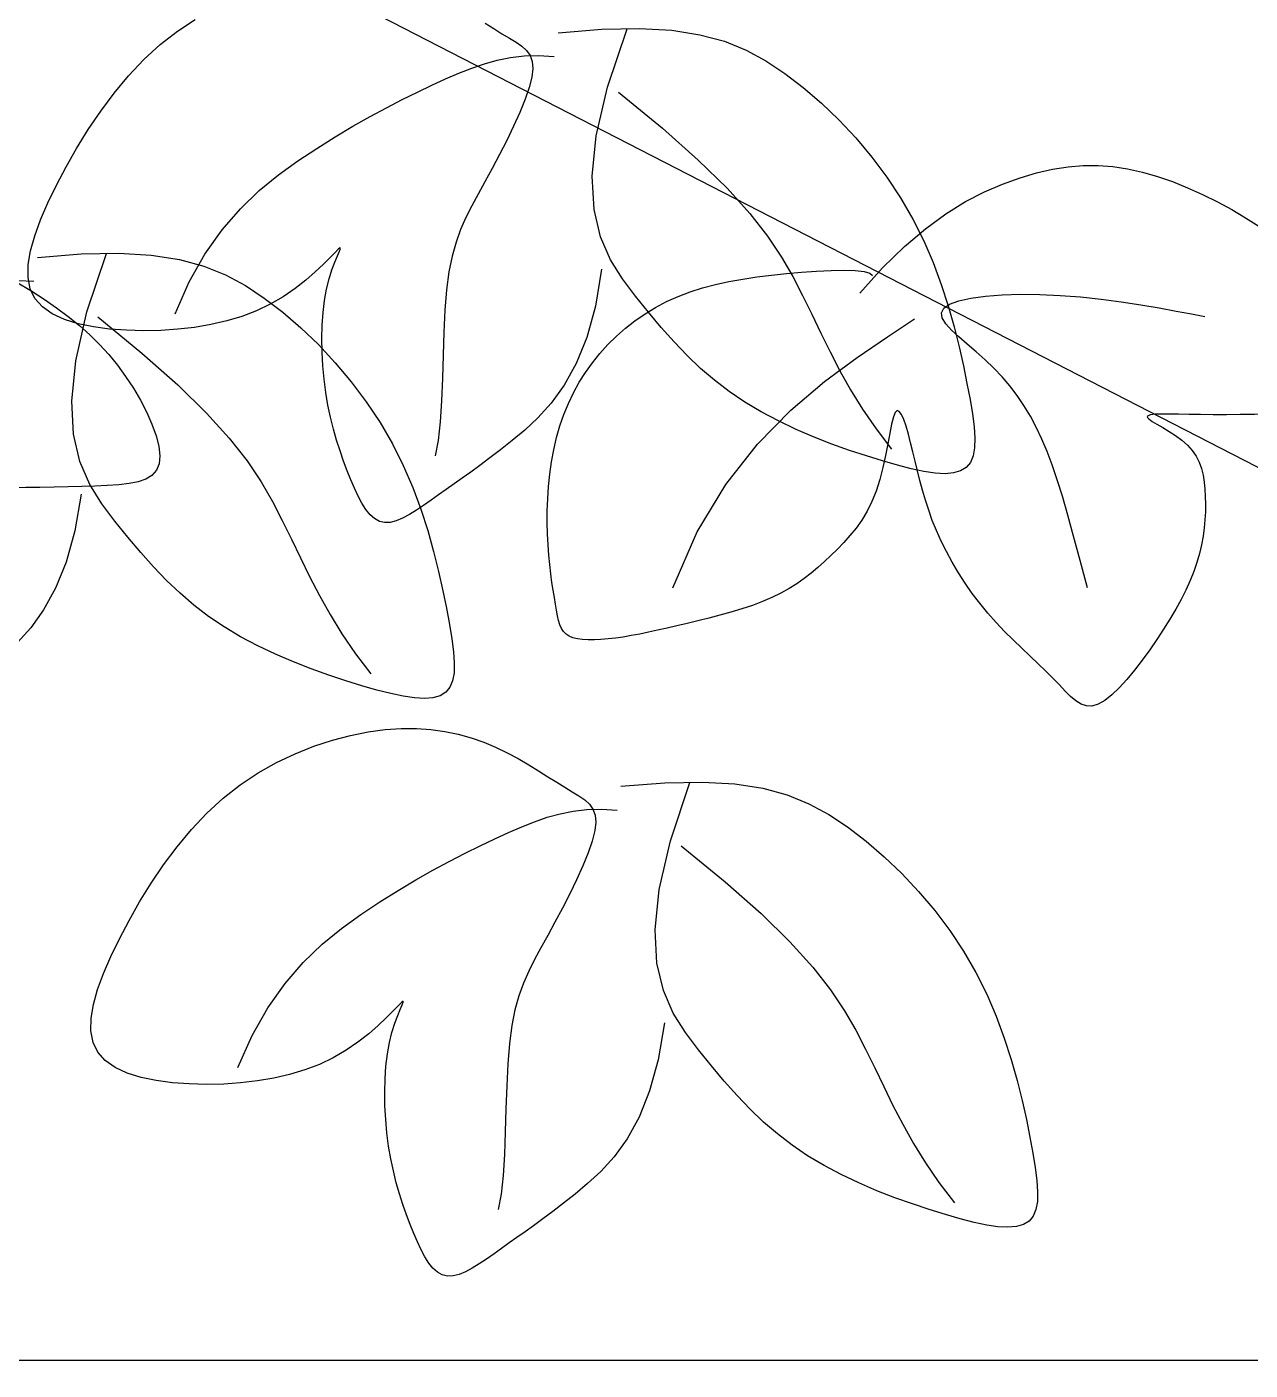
# Model space of a CAD drawing. Extents: x -1568 to -728, y -1287 to -990.
# Drawn here: x -918.5 to -916.844, y -1149.216 to -1147.397 of the extents above; entities that cross this region are included whole.
import ezdxf

# ---------------------------------------------------------------- set-up
doc = ezdxf.new("R2010")
doc.units = 0
doc.header["$LTSCALE"] = 5
doc.layers.get('0').update_dxf_attribs({"linetype": 'CONTINUOUS'})
for name, color, linetype in [('LH', 94, 'CONTINUOUS'), ('尺寸标注', 2, 'CONTINUOUS'), ('绿化', 3, 'CONTINUOUS')]:
    doc.layers.add(name, color=color, linetype=linetype)

# ---------------------------------------------------------------- blocks, each defined once
blk = doc.blocks.new('15')
at = {"layer": 'LH', "color": 38}
for p, q in [((-0.3763, 1.0348), (-0.3601, 1.0454)), ((-0.3918, 1.0227), (-0.3763, 1.0348)), ((-0.0986, 1.0421), (-0.0906, 1.0371)), ((-0.0906, 1.0371), (-0.0833, 1.0325)), ((-0.0833, 1.0325), (-0.0766, 1.0285)), ((-0.0327, 1.0334), (0.0068, 1.0366)), ((0.0068, 1.0366), (0.0408, 1.0373)), ((0.012, 0.9842), (0.0297, 1.0369)), ((0.0408, 1.0373), (0.0701, 1.0356)), ((0.0701, 1.0356), (0.0954, 1.0316)), ((0.0954, 1.0316), (0.1174, 1.0256)), ((-0.4065, 1.0092), (-0.3918, 1.0227)), ((-0.0766, 1.0285), (-0.0705, 1.0248)), ((-0.0705, 1.0248), (-0.0653, 1.0211)), ((-0.0653, 1.0211), (-0.0611, 1.0172)), ((0.1174, 1.0256), (0.137, 1.0177)), ((-0.4204, 0.9945), (-0.4065, 1.0092)), ((-0.0991, 1.0054), (-0.0876, 1.0087)), ((-0.0876, 1.0087), (-0.0757, 1.011)), ((-0.0757, 1.011), (-0.0634, 1.0124)), ((-0.0634, 1.0124), (-0.0502, 1.0127)), ((-0.0611, 1.0172), (-0.058, 1.0128)), ((-0.058, 1.0128), (-0.0561, 1.0075)), ((-0.0561, 1.0075), (-0.0555, 1.0011)), ((-0.0502, 1.0127), (-0.0361, 1.0119)), ((0.137, 1.0177), (0.155, 1.008)), ((0.155, 1.008), (0.172, 0.9967)), ((-0.4334, 0.9789), (-0.4204, 0.9945)), ((-0.1342, 0.9916), (-0.1222, 0.9968)), ((-0.1222, 0.9968), (-0.1106, 1.0015)), ((-0.1106, 1.0015), (-0.0991, 1.0054)), ((-0.0555, 1.0011), (-0.0563, 0.9933)), ((0.172, 0.9967), (0.1886, 0.984)), ((-0.1597, 0.9798), (-0.1466, 0.986)), ((-0.1466, 0.986), (-0.1342, 0.9916)), ((-0.0587, 0.984), (-0.0624, 0.9733)), ((-0.0563, 0.9933), (-0.0587, 0.984)), ((0.0018, 0.9402), (0.012, 0.9842)), ((0.1886, 0.984), (0.205, 0.9699)), ((-0.4455, 0.9626), (-0.4334, 0.9789)), ((-0.1876, 0.9657), (-0.1734, 0.973)), ((-0.1734, 0.973), (-0.1597, 0.9798)), ((-0.0624, 0.9733), (-0.0672, 0.9615)), ((0.0218, 0.9797), (0.0616, 0.9471)), ((-0.4568, 0.9459), (-0.4455, 0.9626)), ((-0.2024, 0.9577), (-0.1876, 0.9657)), ((-0.0672, 0.9615), (-0.0728, 0.9491)), ((0.205, 0.9699), (0.2208, 0.9547)), ((-0.4672, 0.929), (-0.4568, 0.9459)), ((-0.2339, 0.9394), (-0.2179, 0.9489)), ((-0.2179, 0.9489), (-0.2024, 0.9577)), ((-0.0728, 0.9491), (-0.079, 0.9362)), ((0.0616, 0.9471), (0.0939, 0.9184)), ((0.2208, 0.9547), (0.2361, 0.9384)), ((-0.2504, 0.929), (-0.2339, 0.9394)), ((-0.079, 0.9362), (-0.0856, 0.9234)), ((-0.0018, 0.9038), (0.0018, 0.9402)), ((0.2361, 0.9384), (0.2505, 0.9211)), ((-0.4767, 0.9122), (-0.4672, 0.929)), ((-0.2676, 0.9177), (-0.2504, 0.929)), ((-0.0856, 0.9234), (-0.0922, 0.9108)), ((-0.4853, 0.8957), (-0.4767, 0.9122)), ((-0.285, 0.9051), (-0.2676, 0.9177)), ((-0.0922, 0.9108), (-0.0987, 0.8988)), ((0.0939, 0.9184), (0.1199, 0.893)), ((0.2505, 0.9211), (0.264, 0.9031)), ((0.3993, 0.9068), (0.4137, 0.9101)), ((0.4137, 0.9101), (0.4277, 0.9123)), ((0.4277, 0.9123), (0.4414, 0.9134)), ((0.4414, 0.9134), (0.4548, 0.9135)), ((0.4548, 0.9135), (0.4681, 0.9125)), ((0.4681, 0.9125), (0.4814, 0.9105)), ((0.4814, 0.9105), (0.4947, 0.9076)), ((-0.3024, 0.8908), (-0.285, 0.9051)), ((-0.0987, 0.8988), (-0.1049, 0.8877)), ((-0.0002, 0.8738), (-0.0018, 0.9038)), ((0.264, 0.9031), (0.2764, 0.8844)), ((0.3686, 0.8968), (0.3843, 0.9024)), ((0.3843, 0.9024), (0.3993, 0.9068)), ((0.4947, 0.9076), (0.5083, 0.9037)), ((0.5083, 0.9037), (0.522, 0.899)), ((0.522, 0.899), (0.5356, 0.8935)), ((-0.4931, 0.8798), (-0.4853, 0.8957)), ((-0.3194, 0.8743), (-0.3024, 0.8908)), ((-0.1049, 0.8877), (-0.1106, 0.877)), ((0.1199, 0.893), (0.1404, 0.8702)), ((0.3352, 0.8809), (0.3522, 0.8897)), ((0.3522, 0.8897), (0.3686, 0.8968)), ((0.5356, 0.8935), (0.5491, 0.8874)), ((0.5491, 0.8874), (0.5624, 0.8808)), ((-0.4997, 0.8645), (-0.4931, 0.8798)), ((-0.3359, 0.8554), (-0.3194, 0.8743)), ((-0.1106, 0.877), (-0.1159, 0.8665)), ((0.0056, 0.8491), (-0.0002, 0.8738)), ((0.2764, 0.8844), (0.2876, 0.8652)), ((0.3174, 0.8699), (0.3352, 0.8809)), ((0.5624, 0.8808), (0.5754, 0.8738)), ((0.5754, 0.8738), (0.5878, 0.8664)), ((-0.505, 0.8501), (-0.4997, 0.8645)), ((-0.1159, 0.8665), (-0.1206, 0.8557)), ((0.1404, 0.8702), (0.1565, 0.8497)), ((0.2876, 0.8652), (0.2974, 0.8456)), ((0.299, 0.8564), (0.3174, 0.8699)), ((0.5878, 0.8664), (0.5997, 0.8588)), ((-0.5089, 0.8365), (-0.505, 0.8501)), ((-0.3514, 0.8336), (-0.3359, 0.8554)), ((-0.1206, 0.8557), (-0.1248, 0.8442)), ((0.0146, 0.8285), (0.0056, 0.8491)), ((0.1565, 0.8497), (0.1691, 0.8309)), ((0.2799, 0.8403), (0.299, 0.8564)), ((0.5997, 0.8588), (0.6109, 0.851)), ((0.6109, 0.851), (0.6215, 0.8431)), ((-0.2308, 0.8382), (-0.2339, 0.8351)), ((-0.2293, 0.8393), (-0.2308, 0.8382)), ((-0.2301, 0.8361), (-0.2292, 0.8386)), ((-0.2292, 0.8386), (-0.2293, 0.8393)), ((-0.1248, 0.8442), (-0.1283, 0.8316)), ((0.2601, 0.821), (0.2799, 0.8403)), ((0.2974, 0.8456), (0.3059, 0.8259)), ((0.6215, 0.8431), (0.6315, 0.835)), ((-0.511, 0.824), (-0.5089, 0.8365)), ((-0.5026, 0.8305), (-0.463, 0.8337)), ((-0.463, 0.8337), (-0.429, 0.8344)), ((-0.4579, 0.7813), (-0.4402, 0.834)), ((-0.429, 0.8344), (-0.3998, 0.8327)), ((-0.3998, 0.8327), (-0.3745, 0.8287)), ((-0.3745, 0.8287), (-0.3524, 0.8227)), ((-0.3657, 0.8085), (-0.3514, 0.8336)), ((-0.2385, 0.8304), (-0.2445, 0.8244)), ((-0.2339, 0.8351), (-0.2385, 0.8304)), ((-0.2368, 0.8194), (-0.2342, 0.8264)), ((-0.2342, 0.8264), (-0.2319, 0.832)), ((-0.2319, 0.832), (-0.2301, 0.8361)), ((-0.1283, 0.8316), (-0.1312, 0.8174)), ((0.0255, 0.8111), (0.0146, 0.8285)), ((0.1691, 0.8309), (0.1793, 0.8132)), ((0.3059, 0.8259), (0.3132, 0.8062)), ((0.6315, 0.835), (0.6408, 0.8266)), ((0.6408, 0.8266), (0.6497, 0.8178)), ((-0.5111, 0.8125), (-0.511, 0.824)), ((-0.5092, 0.8023), (-0.5111, 0.8125)), ((-0.3524, 0.8227), (-0.3328, 0.8148)), ((-0.3328, 0.8148), (-0.3149, 0.8051)), ((-0.2518, 0.8175), (-0.2604, 0.8101)), ((-0.2445, 0.8244), (-0.2518, 0.8175)), ((-0.2394, 0.8113), (-0.2368, 0.8194)), ((-0.1312, 0.8174), (-0.1334, 0.8013)), ((0.0066, 0.8198), (0.001, 0.7865)), ((0.134, 0.811), (0.1468, 0.813)), ((0.1468, 0.813), (0.1599, 0.8146)), ((0.1599, 0.8146), (0.1734, 0.8161)), ((0.1734, 0.8161), (0.1872, 0.8173)), ((0.1793, 0.8132), (0.1881, 0.7961)), ((0.1872, 0.8173), (0.2007, 0.8182)), ((0.2007, 0.8182), (0.2137, 0.8188)), ((0.2137, 0.8188), (0.2254, 0.819)), ((0.2254, 0.819), (0.2355, 0.8187)), ((0.2355, 0.8187), (0.2435, 0.8179)), ((0.2396, 0.7983), (0.2601, 0.821)), ((0.2435, 0.8179), (0.2488, 0.8164)), ((0.2488, 0.8164), (0.251, 0.8142)), ((0.6497, 0.8178), (0.658, 0.8087)), ((-0.5201, 0.8098), (-0.506, 0.809)), ((-0.5049, 0.7934), (-0.5092, 0.8023)), ((-0.3784, 0.7796), (-0.3657, 0.8085)), ((-0.3149, 0.8051), (-0.2979, 0.7938)), ((-0.2701, 0.8025), (-0.2808, 0.7951)), ((-0.2604, 0.8101), (-0.2701, 0.8025)), ((-0.2435, 0.7918), (-0.2417, 0.802)), ((-0.2417, 0.802), (-0.2394, 0.8113)), ((-0.1334, 0.8013), (-0.1349, 0.783)), ((0.0372, 0.7955), (0.0255, 0.8111)), ((0.0866, 0.7994), (0.0978, 0.803)), ((0.0978, 0.803), (0.1095, 0.8061)), ((0.1095, 0.8061), (0.1215, 0.8088)), ((0.1215, 0.8088), (0.134, 0.811)), ((0.3132, 0.8062), (0.3195, 0.7868)), ((0.658, 0.8087), (0.6658, 0.7991)), ((-0.4981, 0.7858), (-0.5049, 0.7934)), ((-0.2924, 0.7883), (-0.3048, 0.7823)), ((-0.2979, 0.7938), (-0.2812, 0.7811)), ((-0.2808, 0.7951), (-0.2924, 0.7883)), ((-0.2448, 0.7809), (-0.2435, 0.7918)), ((0.0489, 0.781), (0.0372, 0.7955)), ((0.0554, 0.7853), (0.0653, 0.7906)), ((0.0653, 0.7906), (0.0757, 0.7953)), ((0.0757, 0.7953), (0.0866, 0.7994)), ((0.1881, 0.7961), (0.1964, 0.7792)), ((0.3154, 0.7848), (0.3207, 0.7884)), ((0.3207, 0.7884), (0.3291, 0.7915)), ((0.3291, 0.7915), (0.34, 0.7939)), ((0.34, 0.7939), (0.3532, 0.7957)), ((0.3532, 0.7957), (0.3682, 0.7968)), ((0.3682, 0.7968), (0.3846, 0.7973)), ((0.3846, 0.7973), (0.4022, 0.7972)), ((0.4022, 0.7972), (0.4204, 0.7963)), ((0.4204, 0.7963), (0.439, 0.7949)), ((0.439, 0.7949), (0.4575, 0.7928)), ((0.4575, 0.7928), (0.4757, 0.7904)), ((0.4757, 0.7904), (0.4933, 0.7877)), ((0.6658, 0.7991), (0.6732, 0.789)), ((0.6732, 0.789), (0.6802, 0.7784)), ((-0.4892, 0.7796), (-0.4981, 0.7858)), ((-0.4783, 0.7745), (-0.4892, 0.7796)), ((-0.468, 0.7373), (-0.4579, 0.7813)), ((-0.4481, 0.7768), (-0.4083, 0.7442)), ((-0.318, 0.7773), (-0.3318, 0.7732)), ((-0.3048, 0.7823), (-0.318, 0.7773)), ((-0.2812, 0.7811), (-0.2649, 0.767)), ((-0.2455, 0.7693), (-0.2448, 0.7809)), ((-0.1349, 0.783), (-0.1358, 0.7631)), ((0.001, 0.7865), (-0.0068, 0.7583)), ((0.0367, 0.7733), (0.0458, 0.7796)), ((0.0458, 0.7796), (0.0554, 0.7853)), ((0.0605, 0.7672), (0.0489, 0.781)), ((0.1964, 0.7792), (0.2045, 0.7623)), ((0.3133, 0.7806), (0.3154, 0.7848)), ((0.3141, 0.7759), (0.3133, 0.7806)), ((0.3195, 0.7868), (0.3248, 0.7679)), ((0.4933, 0.7877), (0.51, 0.7849)), ((0.51, 0.7849), (0.5253, 0.7821)), ((0.5253, 0.7821), (0.5391, 0.7795)), ((0.5391, 0.7795), (0.551, 0.7772)), ((0.6802, 0.7784), (0.6866, 0.7675)), ((-0.4658, 0.7706), (-0.4783, 0.7745)), ((-0.4521, 0.7678), (-0.4658, 0.7706)), ((-0.4375, 0.7658), (-0.4521, 0.7678)), ((-0.4222, 0.7648), (-0.4375, 0.7658)), ((-0.4067, 0.7644), (-0.4222, 0.7648)), ((-0.3913, 0.7647), (-0.4067, 0.7644)), ((-0.3759, 0.7657), (-0.3913, 0.7647)), ((-0.3608, 0.7674), (-0.3759, 0.7657)), ((-0.3461, 0.7699), (-0.3608, 0.7674)), ((-0.3318, 0.7732), (-0.3461, 0.7699)), ((-0.2649, 0.767), (-0.249, 0.7518)), ((-0.2458, 0.7573), (-0.2455, 0.7693)), ((0.02, 0.7594), (0.0281, 0.7666)), ((0.0281, 0.7666), (0.0367, 0.7733)), ((0.0721, 0.7542), (0.0605, 0.7672)), ((0.2647, 0.7588), (0.289, 0.7752)), ((0.3173, 0.7707), (0.3141, 0.7759)), ((0.3224, 0.765), (0.3173, 0.7707)), ((0.329, 0.7588), (0.3224, 0.765)), ((0.3248, 0.7679), (0.3294, 0.7498)), ((0.6866, 0.7675), (0.6923, 0.7565)), ((-0.2456, 0.7451), (-0.2458, 0.7573)), ((-0.1358, 0.7631), (-0.1365, 0.7423)), ((-0.0068, 0.7583), (-0.0164, 0.7348)), ((0.0051, 0.7438), (0.0123, 0.7518)), ((0.0123, 0.7518), (0.02, 0.7594)), ((0.0839, 0.7419), (0.0721, 0.7542)), ((0.2045, 0.7623), (0.2129, 0.7454)), ((0.2372, 0.7401), (0.2647, 0.7588)), ((0.3367, 0.7523), (0.329, 0.7588)), ((0.3448, 0.7454), (0.3367, 0.7523)), ((0.6923, 0.7565), (0.697, 0.7458)), ((-0.4083, 0.7442), (-0.3759, 0.7155)), ((-0.249, 0.7518), (-0.2338, 0.7355)), ((-0.245, 0.7328), (-0.2456, 0.7451)), ((-0.1365, 0.7423), (-0.1371, 0.7214)), ((-0.0016, 0.7355), (0.0051, 0.7438)), ((0.096, 0.7304), (0.0839, 0.7419)), ((0.2077, 0.7184), (0.2372, 0.7401)), ((0.2129, 0.7454), (0.2217, 0.7283)), ((0.3294, 0.7498), (0.3332, 0.7326)), ((0.3529, 0.7381), (0.3448, 0.7454)), ((0.697, 0.7458), (0.7007, 0.7355)), ((-0.4717, 0.7009), (-0.468, 0.7373)), ((-0.2439, 0.7206), (-0.245, 0.7328)), ((-0.2338, 0.7355), (-0.2193, 0.7182)), ((-0.0164, 0.7348), (-0.0272, 0.7152)), ((-0.0078, 0.7268), (-0.0016, 0.7355)), ((0.1086, 0.7196), (0.096, 0.7304)), ((0.2217, 0.7283), (0.2314, 0.7111)), ((0.3332, 0.7326), (0.3364, 0.7167)), ((0.3607, 0.7306), (0.3529, 0.7381)), ((0.3681, 0.7227), (0.3607, 0.7306)), ((0.7007, 0.7355), (0.7031, 0.726)), ((-0.3759, 0.7155), (-0.35, 0.6901)), ((-0.2423, 0.7087), (-0.2439, 0.7206)), ((-0.2193, 0.7182), (-0.2058, 0.7002)), ((-0.1371, 0.7214), (-0.1378, 0.7011)), ((-0.0186, 0.7084), (-0.0135, 0.7178)), ((-0.0135, 0.7178), (-0.0078, 0.7268)), ((0.1218, 0.7094), (0.1086, 0.7196)), ((0.1774, 0.6926), (0.2077, 0.7184)), ((0.3364, 0.7167), (0.3392, 0.7022)), ((0.3751, 0.7145), (0.3681, 0.7227)), ((0.7031, 0.726), (0.704, 0.7174)), ((0.704, 0.7174), (0.7034, 0.7101)), ((-0.2404, 0.6972), (-0.2423, 0.7087)), ((-0.0272, 0.7152), (-0.0388, 0.6991)), ((-0.0233, 0.6988), (-0.0186, 0.7084)), ((0.1358, 0.6999), (0.1218, 0.7094)), ((0.2314, 0.7111), (0.2421, 0.6936)), ((0.3816, 0.7058), (0.3751, 0.7145)), ((0.3878, 0.6968), (0.3816, 0.7058)), ((0.701, 0.7043), (0.697, 0.6997)), ((0.7034, 0.7101), (0.701, 0.7043)), ((-0.47, 0.6709), (-0.4717, 0.7009)), ((-0.2381, 0.6862), (-0.2404, 0.6972)), ((-0.2058, 0.7002), (-0.1934, 0.6815)), ((-0.1378, 0.7011), (-0.139, 0.6821)), ((-0.0388, 0.6991), (-0.0508, 0.6858)), ((-0.0274, 0.6888), (-0.0233, 0.6988)), ((0.1506, 0.6911), (0.1358, 0.6999)), ((0.1473, 0.662), (0.1774, 0.6926)), ((0.2421, 0.6936), (0.2543, 0.6757)), ((0.2735, 0.6923), (0.2717, 0.6907)), ((0.2753, 0.6915), (0.2735, 0.6923)), ((0.2773, 0.6887), (0.2753, 0.6915)), ((0.3392, 0.7022), (0.3413, 0.6892)), ((0.3936, 0.6872), (0.3878, 0.6968)), ((0.6763, 0.6922), (0.667, 0.6911)), ((0.6845, 0.6939), (0.6763, 0.6922)), ((0.6914, 0.6963), (0.6845, 0.6939)), ((0.697, 0.6997), (0.6914, 0.6963)), ((-0.35, 0.6901), (-0.3295, 0.6673)), ((-0.2354, 0.6756), (-0.2381, 0.6862)), ((-0.1934, 0.6815), (-0.1822, 0.6623)), ((-0.139, 0.6821), (-0.1408, 0.6653)), ((-0.0508, 0.6858), (-0.0627, 0.6747)), ((-0.031, 0.6785), (-0.0274, 0.6888)), ((0.1662, 0.6829), (0.1506, 0.6911)), ((0.1822, 0.6753), (0.1662, 0.6829)), ((0.2684, 0.6801), (0.2668, 0.6718)), ((0.2701, 0.6865), (0.2684, 0.6801)), ((0.2717, 0.6907), (0.2701, 0.6865)), ((0.2793, 0.6841), (0.2773, 0.6887)), ((0.2814, 0.6781), (0.2793, 0.6841)), ((0.3413, 0.6892), (0.3428, 0.6775)), ((0.399, 0.6772), (0.3936, 0.6872)), ((0.4997, 0.6876), (0.4992, 0.6864)), ((0.4992, 0.6864), (0.5006, 0.6847)), ((0.5021, 0.6884), (0.4997, 0.6876)), ((0.5006, 0.6847), (0.5037, 0.6825)), ((0.5062, 0.6889), (0.5021, 0.6884)), ((0.5037, 0.6825), (0.5079, 0.6799)), ((0.5118, 0.6891), (0.5062, 0.6889)), ((0.5079, 0.6799), (0.5131, 0.6769)), ((0.5189, 0.6891), (0.5118, 0.6891)), ((0.5272, 0.6889), (0.5189, 0.6891)), ((0.5367, 0.6888), (0.5272, 0.6889)), ((0.5472, 0.6886), (0.5367, 0.6888)), ((0.5586, 0.6885), (0.5472, 0.6886)), ((0.5706, 0.6885), (0.5586, 0.6885)), ((0.5831, 0.6886), (0.5706, 0.6885)), ((0.5958, 0.6887), (0.5831, 0.6886)), ((0.6086, 0.689), (0.5958, 0.6887)), ((0.6213, 0.6892), (0.6086, 0.689)), ((0.6337, 0.6896), (0.6213, 0.6892)), ((0.6455, 0.69), (0.6337, 0.6896)), ((0.6567, 0.6904), (0.6455, 0.69)), ((0.667, 0.6911), (0.6567, 0.6904)), ((-0.4642, 0.6462), (-0.47, 0.6709)), ((-0.3295, 0.6673), (-0.3134, 0.6468)), ((-0.2326, 0.6655), (-0.2354, 0.6756)), ((-0.0627, 0.6747), (-0.0741, 0.6653)), ((-0.0366, 0.657), (-0.034, 0.6679)), ((-0.034, 0.6679), (-0.031, 0.6785)), ((0.1984, 0.6684), (0.1822, 0.6753)), ((0.2145, 0.6621), (0.1984, 0.6684)), ((0.2543, 0.6757), (0.2683, 0.6575)), ((0.2668, 0.6718), (0.265, 0.6623)), ((0.2835, 0.671), (0.2814, 0.6781)), ((0.2855, 0.6632), (0.2835, 0.671)), ((0.3428, 0.6775), (0.3435, 0.6674)), ((0.3435, 0.6674), (0.3432, 0.6586)), ((0.404, 0.6666), (0.399, 0.6772)), ((0.5131, 0.6769), (0.5189, 0.6735)), ((0.5189, 0.6735), (0.5247, 0.6697)), ((0.5247, 0.6697), (0.5304, 0.6655)), ((-0.2295, 0.6558), (-0.2326, 0.6655)), ((-0.2263, 0.6467), (-0.2295, 0.6558)), ((-0.1822, 0.6623), (-0.1725, 0.6427)), ((-0.1408, 0.6653), (-0.1435, 0.6513)), ((-0.0846, 0.6569), (-0.0943, 0.6495)), ((-0.0741, 0.6653), (-0.0846, 0.6569)), ((-0.0386, 0.646), (-0.0366, 0.657)), ((0.1188, 0.6257), (0.1473, 0.662)), ((0.2303, 0.6564), (0.2145, 0.6621)), ((0.2456, 0.6513), (0.2303, 0.6564)), ((0.265, 0.6623), (0.2629, 0.6518)), ((0.2876, 0.6549), (0.2855, 0.6632)), ((0.2897, 0.6465), (0.2876, 0.6549)), ((0.3432, 0.6586), (0.3419, 0.6513)), ((0.4088, 0.6554), (0.404, 0.6666)), ((0.4133, 0.6432), (0.4088, 0.6554)), ((0.5304, 0.6655), (0.5356, 0.661)), ((0.5356, 0.661), (0.5398, 0.6562)), ((0.5398, 0.6562), (0.5433, 0.651)), ((-0.4553, 0.6256), (-0.4642, 0.6462)), ((-0.3134, 0.6468), (-0.3007, 0.628)), ((-0.223, 0.638), (-0.2263, 0.6467)), ((-0.1725, 0.6427), (-0.1639, 0.623)), ((-0.1032, 0.6428), (-0.1115, 0.6368)), ((-0.0943, 0.6495), (-0.1032, 0.6428)), ((-0.0401, 0.6348), (-0.0386, 0.646)), ((0.2601, 0.6468), (0.2456, 0.6513)), ((0.2737, 0.6429), (0.2601, 0.6468)), ((0.2629, 0.6518), (0.2606, 0.6409)), ((0.2861, 0.6397), (0.2737, 0.6429)), ((0.2918, 0.6379), (0.2897, 0.6465)), ((0.3395, 0.6454), (0.3358, 0.6409)), ((0.3419, 0.6513), (0.3395, 0.6454)), ((0.4178, 0.6299), (0.4133, 0.6432)), ((0.5433, 0.651), (0.5459, 0.6456)), ((0.5459, 0.6456), (0.548, 0.6399)), ((-0.2197, 0.6298), (-0.223, 0.638)), ((-0.1192, 0.6313), (-0.1266, 0.6261)), ((-0.1115, 0.6368), (-0.1192, 0.6313)), ((-0.0413, 0.6237), (-0.0401, 0.6348)), ((0.2606, 0.6409), (0.2578, 0.63)), ((0.2974, 0.6373), (0.2861, 0.6397)), ((0.294, 0.6292), (0.2918, 0.6379)), ((0.3076, 0.6358), (0.2974, 0.6373)), ((0.3166, 0.6353), (0.3076, 0.6358)), ((0.3243, 0.636), (0.3166, 0.6353)), ((0.3307, 0.6378), (0.3243, 0.636)), ((0.3358, 0.6409), (0.3307, 0.6378)), ((0.548, 0.6399), (0.5495, 0.634)), ((0.5495, 0.634), (0.5505, 0.6278)), ((-0.4444, 0.6082), (-0.4553, 0.6256)), ((-0.3007, 0.628), (-0.2905, 0.6103)), ((-0.2164, 0.6221), (-0.2197, 0.6298)), ((-0.2131, 0.6149), (-0.2164, 0.6221)), ((-0.1639, 0.623), (-0.1566, 0.6033)), ((-0.1336, 0.6211), (-0.1405, 0.6163)), ((-0.1266, 0.6261), (-0.1336, 0.6211)), ((-0.042, 0.6126), (-0.0413, 0.6237)), ((0.093, 0.5827), (0.1188, 0.6257)), ((0.2545, 0.6196), (0.2506, 0.6101)), ((0.2578, 0.63), (0.2545, 0.6196)), ((0.2963, 0.6204), (0.294, 0.6292)), ((0.2989, 0.6115), (0.2963, 0.6204)), ((0.4225, 0.6149), (0.4178, 0.6299)), ((0.5505, 0.6278), (0.5511, 0.6214)), ((0.5511, 0.6214), (0.5515, 0.6147)), ((-0.4632, 0.6169), (-0.4689, 0.5836)), ((-0.4326, 0.5926), (-0.4444, 0.6082)), ((-0.2905, 0.6103), (-0.2817, 0.5932)), ((-0.2097, 0.6086), (-0.2131, 0.6149)), ((-0.2061, 0.603), (-0.2097, 0.6086)), ((-0.154, 0.6067), (-0.1605, 0.6023)), ((-0.1473, 0.6114), (-0.154, 0.6067)), ((-0.1405, 0.6163), (-0.1473, 0.6114)), ((-0.0424, 0.6017), (-0.042, 0.6126)), ((0.2506, 0.6101), (0.2463, 0.6014)), ((0.3019, 0.6024), (0.2989, 0.6115)), ((0.4274, 0.598), (0.4225, 0.6149)), ((0.5515, 0.6147), (0.5516, 0.6079)), ((0.5516, 0.6079), (0.5516, 0.6009)), ((-0.2024, 0.5983), (-0.2061, 0.603)), ((-0.1984, 0.5948), (-0.2024, 0.5983)), ((-0.194, 0.5923), (-0.1984, 0.5948)), ((-0.173, 0.5951), (-0.1788, 0.5927)), ((-0.1669, 0.5984), (-0.173, 0.5951)), ((-0.1605, 0.6023), (-0.1669, 0.5984)), ((-0.1566, 0.6033), (-0.1503, 0.5839)), ((-0.0424, 0.5911), (-0.0424, 0.6017)), ((0.2463, 0.6014), (0.2415, 0.5934)), ((0.3051, 0.5932), (0.3019, 0.6024)), ((0.4327, 0.5788), (0.4274, 0.598)), ((0.5516, 0.6009), (0.5512, 0.5937)), ((-0.4689, 0.5836), (-0.4767, 0.5554)), ((-0.4209, 0.5781), (-0.4326, 0.5926)), ((-0.2817, 0.5932), (-0.2734, 0.5763)), ((-0.1894, 0.5912), (-0.194, 0.5923)), ((-0.1843, 0.5913), (-0.1894, 0.5912)), ((-0.1788, 0.5927), (-0.1843, 0.5913)), ((-0.1503, 0.5839), (-0.145, 0.565)), ((-0.0422, 0.5809), (-0.0424, 0.5911)), ((0.0709, 0.5323), (0.093, 0.5827)), ((0.2363, 0.5861), (0.2308, 0.5794)), ((0.2415, 0.5934), (0.2363, 0.5861)), ((0.3089, 0.5839), (0.3051, 0.5932)), ((0.3131, 0.5745), (0.3089, 0.5839)), ((0.5506, 0.5863), (0.5496, 0.5788)), ((0.5512, 0.5937), (0.5506, 0.5863)), ((-0.4093, 0.5643), (-0.4209, 0.5781)), ((-0.2734, 0.5763), (-0.2653, 0.5594)), ((-0.0417, 0.5712), (-0.0422, 0.5809)), ((-0.041, 0.5619), (-0.0417, 0.5712)), ((0.2252, 0.5731), (0.2194, 0.5672)), ((0.2308, 0.5794), (0.2252, 0.5731)), ((0.3178, 0.565), (0.3131, 0.5745)), ((0.4386, 0.557), (0.4327, 0.5788)), ((0.5482, 0.5711), (0.5463, 0.5632)), ((0.5496, 0.5788), (0.5482, 0.5711)), ((-0.3977, 0.5513), (-0.4093, 0.5643)), ((-0.2653, 0.5594), (-0.257, 0.5425)), ((-0.145, 0.565), (-0.1405, 0.5469)), ((-0.0402, 0.5532), (-0.041, 0.5619)), ((0.2135, 0.5615), (0.2077, 0.556)), ((0.2194, 0.5672), (0.2135, 0.5615)), ((0.323, 0.5554), (0.3178, 0.565)), ((0.5463, 0.5632), (0.544, 0.5552)), ((-0.4767, 0.5554), (-0.4862, 0.5319)), ((-0.386, 0.539), (-0.3977, 0.5513)), ((-0.1405, 0.5469), (-0.1367, 0.5297)), ((-0.0392, 0.5449), (-0.0402, 0.5532)), ((0.2018, 0.5507), (0.1957, 0.5456)), ((0.2077, 0.556), (0.2018, 0.5507)), ((0.3287, 0.5459), (0.323, 0.5554)), ((0.3347, 0.5365), (0.3287, 0.5459)), ((0.4452, 0.5322), (0.4386, 0.557)), ((0.5411, 0.5471), (0.5378, 0.5388)), ((0.544, 0.5552), (0.5411, 0.5471)), ((-0.3739, 0.5275), (-0.386, 0.539)), ((-0.257, 0.5425), (-0.2481, 0.5254)), ((-0.0382, 0.5372), (-0.0392, 0.5449)), ((-0.0371, 0.5301), (-0.0382, 0.5372)), ((0.1829, 0.536), (0.1759, 0.5316)), ((0.1895, 0.5407), (0.1829, 0.536)), ((0.1957, 0.5456), (0.1895, 0.5407)), ((0.3412, 0.5273), (0.3347, 0.5365)), ((0.5378, 0.5388), (0.534, 0.5303)), ((-0.4862, 0.5319), (-0.497, 0.5123)), ((-0.3613, 0.5167), (-0.3739, 0.5275)), ((-0.2481, 0.5254), (-0.2385, 0.5082)), ((-0.1367, 0.5297), (-0.1334, 0.5138)), ((-0.036, 0.5235), (-0.0371, 0.5301)), ((-0.035, 0.5174), (-0.036, 0.5235)), ((0.1604, 0.5235), (0.1518, 0.5198)), ((0.1685, 0.5274), (0.1604, 0.5235)), ((0.1759, 0.5316), (0.1685, 0.5274)), ((0.348, 0.5183), (0.3412, 0.5273)), ((0.5296, 0.5217), (0.5249, 0.5129)), ((0.534, 0.5303), (0.5296, 0.5217)), ((-0.497, 0.5123), (-0.5087, 0.4962)), ((-0.3481, 0.5065), (-0.3613, 0.5167)), ((-0.1334, 0.5138), (-0.1307, 0.4993)), ((-0.0341, 0.512), (-0.035, 0.5174)), ((-0.0332, 0.5071), (-0.0341, 0.512)), ((0.1233, 0.5102), (0.1134, 0.5075)), ((0.1331, 0.5132), (0.1233, 0.5102)), ((0.1427, 0.5164), (0.1331, 0.5132)), ((0.1518, 0.5198), (0.1427, 0.5164)), ((0.3552, 0.5095), (0.348, 0.5183)), ((0.3627, 0.5011), (0.3552, 0.5095)), ((0.5249, 0.5129), (0.5196, 0.504)), ((-0.3341, 0.497), (-0.3481, 0.5065)), ((-0.2385, 0.5082), (-0.2277, 0.4907)), ((-0.1307, 0.4993), (-0.1285, 0.4863)), ((-0.0322, 0.5028), (-0.0332, 0.5071)), ((-0.031, 0.499), (-0.0322, 0.5028)), ((-0.0295, 0.4957), (-0.031, 0.499)), ((0.0746, 0.4979), (0.0657, 0.4959)), ((0.0839, 0.5001), (0.0746, 0.4979)), ((0.0935, 0.5024), (0.0839, 0.5001)), ((0.1034, 0.5049), (0.0935, 0.5024)), ((0.1134, 0.5075), (0.1034, 0.5049)), ((0.3704, 0.493), (0.3627, 0.5011)), ((0.5196, 0.504), (0.5139, 0.4949)), ((-0.5087, 0.4962), (-0.5207, 0.4829)), ((-0.3192, 0.4882), (-0.3341, 0.497)), ((-0.3037, 0.48), (-0.3192, 0.4882)), ((-0.2277, 0.4907), (-0.2155, 0.4728)), ((-0.1285, 0.4863), (-0.127, 0.4746)), ((-0.0277, 0.4929), (-0.0295, 0.4957)), ((-0.0254, 0.4905), (-0.0277, 0.4929)), ((-0.0226, 0.4886), (-0.0254, 0.4905)), ((-0.0192, 0.4872), (-0.0226, 0.4886)), ((-0.0151, 0.4862), (-0.0192, 0.4872)), ((-0.0106, 0.4855), (-0.0151, 0.4862)), ((-0.0055, 0.4852), (-0.0106, 0.4855)), ((0.0001, 0.4852), (-0.0055, 0.4852)), ((0.006, 0.4855), (0.0001, 0.4852)), ((0.0124, 0.4861), (0.006, 0.4855)), ((0.0191, 0.4869), (0.0124, 0.4861)), ((0.0261, 0.4879), (0.0191, 0.4869)), ((0.0334, 0.4892), (0.0261, 0.4879)), ((0.041, 0.4906), (0.0334, 0.4892)), ((0.0489, 0.4922), (0.041, 0.4906)), ((0.0571, 0.494), (0.0489, 0.4922)), ((0.0657, 0.4959), (0.0571, 0.494)), ((0.3781, 0.4852), (0.3704, 0.493)), ((0.3859, 0.4777), (0.3781, 0.4852)), ((0.5079, 0.4857), (0.5014, 0.4762)), ((0.5139, 0.4949), (0.5079, 0.4857)), ((-0.2877, 0.4724), (-0.3037, 0.48)), ((-0.127, 0.4746), (-0.1264, 0.4645)), ((0.3935, 0.4705), (0.3859, 0.4777)), ((0.5014, 0.4762), (0.4946, 0.4669)), ((-0.2715, 0.4655), (-0.2877, 0.4724)), ((-0.2554, 0.4592), (-0.2715, 0.4655)), ((-0.2155, 0.4728), (-0.2016, 0.4546)), ((-0.1264, 0.4645), (-0.1266, 0.4557)), ((0.4008, 0.4636), (0.3935, 0.4705)), ((0.4077, 0.457), (0.4008, 0.4636)), ((0.4946, 0.4669), (0.4877, 0.4579)), ((-0.2395, 0.4535), (-0.2554, 0.4592)), ((-0.2242, 0.4484), (-0.2395, 0.4535)), ((-0.1266, 0.4557), (-0.1279, 0.4484)), ((0.414, 0.4507), (0.4077, 0.457)), ((0.4198, 0.4447), (0.414, 0.4507)), ((0.4807, 0.4496), (0.4738, 0.442)), ((0.4877, 0.4579), (0.4807, 0.4496)), ((-0.2097, 0.4439), (-0.2242, 0.4484)), ((-0.1962, 0.44), (-0.2097, 0.4439)), ((-0.1837, 0.4368), (-0.1962, 0.44)), ((-0.1724, 0.4344), (-0.1837, 0.4368)), ((-0.1341, 0.438), (-0.1392, 0.4349)), ((-0.1304, 0.4425), (-0.1341, 0.438)), ((-0.1279, 0.4484), (-0.1304, 0.4425)), ((0.4251, 0.4391), (0.4198, 0.4447)), ((0.43, 0.4342), (0.4251, 0.4391)), ((0.4738, 0.442), (0.4671, 0.4356)), ((-0.1622, 0.4329), (-0.1724, 0.4344)), ((-0.1533, 0.4324), (-0.1622, 0.4329)), ((-0.1456, 0.433), (-0.1533, 0.4324)), ((-0.1392, 0.4349), (-0.1456, 0.433)), ((0.4347, 0.4303), (0.43, 0.4342)), ((0.4394, 0.4274), (0.4347, 0.4303)), ((0.4442, 0.4258), (0.4394, 0.4274)), ((0.4492, 0.4256), (0.4442, 0.4258)), ((0.4547, 0.4272), (0.4492, 0.4256)), ((0.4607, 0.4306), (0.4547, 0.4272)), ((0.4671, 0.4356), (0.4607, 0.4306)), ((-0.2199, 0.3991), (-0.204, 0.4023)), ((-0.204, 0.4023), (-0.1888, 0.4043)), ((-0.1888, 0.4043), (-0.1744, 0.4053)), ((-0.1744, 0.4053), (-0.1606, 0.4054)), ((-0.1606, 0.4054), (-0.1474, 0.4045)), ((-0.1474, 0.4045), (-0.1348, 0.4027)), ((-0.1348, 0.4027), (-0.1227, 0.4002)), ((-0.1227, 0.4002), (-0.111, 0.3969)), ((-0.2699, 0.3825), (-0.253, 0.3893)), ((-0.253, 0.3893), (-0.2363, 0.3948)), ((-0.2363, 0.3948), (-0.2199, 0.3991)), ((-0.111, 0.3969), (-0.0998, 0.393)), ((-0.0998, 0.393), (-0.089, 0.3884)), ((-0.089, 0.3884), (-0.0787, 0.3834)), ((-0.2868, 0.3745), (-0.2699, 0.3825)), ((-0.0787, 0.3834), (-0.0687, 0.3781)), ((-0.0687, 0.3781), (-0.0592, 0.3726)), ((-0.3195, 0.3545), (-0.3034, 0.3652)), ((-0.3034, 0.3652), (-0.2868, 0.3745)), ((-0.0592, 0.3726), (-0.0503, 0.3671)), ((-0.0503, 0.3671), (-0.0418, 0.3618)), ((-0.335, 0.3424), (-0.3195, 0.3545)), ((-0.0418, 0.3618), (-0.0339, 0.3568)), ((-0.0339, 0.3568), (-0.0265, 0.3522)), ((-0.0265, 0.3522), (-0.0198, 0.3482)), ((0.024, 0.3532), (0.0636, 0.3564)), ((0.0636, 0.3564), (0.0976, 0.357)), ((0.0687, 0.3039), (0.0864, 0.3566)), ((0.0976, 0.357), (0.1268, 0.3553)), ((0.1268, 0.3553), (0.1521, 0.3514)), ((-0.3497, 0.3289), (-0.335, 0.3424)), ((-0.0198, 0.3482), (-0.0138, 0.3445)), ((-0.0138, 0.3445), (-0.0086, 0.3409)), ((-0.0086, 0.3409), (-0.0044, 0.337)), ((0.1521, 0.3514), (0.1742, 0.3453)), ((0.1742, 0.3453), (0.1938, 0.3374)), ((-0.3636, 0.3142), (-0.3497, 0.3289)), ((-0.0424, 0.3252), (-0.0308, 0.3284)), ((-0.0308, 0.3284), (-0.019, 0.3308)), ((-0.019, 0.3308), (-0.0066, 0.3321)), ((-0.0066, 0.3321), (0.0065, 0.3325)), ((-0.0044, 0.337), (-0.0012, 0.3325)), ((-0.0012, 0.3325), (0.0007, 0.3272)), ((0.0065, 0.3325), (0.0207, 0.3316)), ((0.1938, 0.3374), (0.2117, 0.3277)), ((0.2117, 0.3277), (0.2287, 0.3164)), ((-0.0774, 0.3114), (-0.0654, 0.3166)), ((-0.0654, 0.3166), (-0.0538, 0.3212)), ((-0.0538, 0.3212), (-0.0424, 0.3252)), ((0.0013, 0.3209), (0.0005, 0.3131)), ((0.0007, 0.3272), (0.0013, 0.3209)), ((0.2287, 0.3164), (0.2454, 0.3037)), ((-0.3766, 0.2986), (-0.3636, 0.3142)), ((-0.103, 0.2995), (-0.0899, 0.3057)), ((-0.0899, 0.3057), (-0.0774, 0.3114)), ((-0.0019, 0.3037), (-0.0056, 0.293)), ((0.0005, 0.3131), (-0.0019, 0.3037)), ((0.0586, 0.2599), (0.0687, 0.3039)), ((0.2454, 0.3037), (0.2617, 0.2896)), ((-0.3887, 0.2823), (-0.3766, 0.2986)), ((-0.1309, 0.2854), (-0.1166, 0.2928)), ((-0.1166, 0.2928), (-0.103, 0.2995)), ((-0.0056, 0.293), (-0.0104, 0.2813)), ((0.0785, 0.2994), (0.1183, 0.2669)), ((-0.4, 0.2656), (-0.3887, 0.2823)), ((-0.1457, 0.2774), (-0.1309, 0.2854)), ((-0.0104, 0.2813), (-0.016, 0.2688)), ((0.2617, 0.2896), (0.2776, 0.2744)), ((-0.1771, 0.2591), (-0.1611, 0.2686)), ((-0.1611, 0.2686), (-0.1457, 0.2774)), ((-0.016, 0.2688), (-0.0222, 0.256)), ((0.1183, 0.2669), (0.1507, 0.2382)), ((0.2776, 0.2744), (0.2928, 0.2581)), ((-0.4104, 0.2487), (-0.4, 0.2656)), ((-0.1937, 0.2487), (-0.1771, 0.2591)), ((-0.0222, 0.256), (-0.0288, 0.2431)), ((0.0549, 0.2235), (0.0586, 0.2599)), ((0.2928, 0.2581), (0.3073, 0.2409)), ((-0.4199, 0.2319), (-0.4104, 0.2487)), ((-0.2108, 0.2374), (-0.1937, 0.2487)), ((-0.0288, 0.2431), (-0.0355, 0.2305)), ((-0.4286, 0.2154), (-0.4199, 0.2319)), ((-0.2282, 0.2248), (-0.2108, 0.2374)), ((-0.0355, 0.2305), (-0.042, 0.2186)), ((0.1507, 0.2382), (0.1766, 0.2127)), ((0.3073, 0.2409), (0.3208, 0.2229)), ((-0.2456, 0.2105), (-0.2282, 0.2248)), ((-0.042, 0.2186), (-0.0481, 0.2074)), ((0.0566, 0.1935), (0.0549, 0.2235)), ((0.3208, 0.2229), (0.3332, 0.2042)), ((-0.4363, 0.1995), (-0.4286, 0.2154)), ((-0.2627, 0.1941), (-0.2456, 0.2105)), ((-0.0481, 0.2074), (-0.0539, 0.1968)), ((0.1766, 0.2127), (0.1972, 0.19)), ((-0.4429, 0.1843), (-0.4363, 0.1995)), ((-0.2791, 0.1752), (-0.2627, 0.1941)), ((-0.0539, 0.1968), (-0.0591, 0.1863)), ((0.3332, 0.2042), (0.3444, 0.185)), ((-0.4483, 0.1698), (-0.4429, 0.1843)), ((-0.0591, 0.1863), (-0.0639, 0.1755)), ((0.0624, 0.1688), (0.0566, 0.1935)), ((0.1972, 0.19), (0.2132, 0.1694)), ((0.3444, 0.185), (0.3542, 0.1654)), ((-0.4521, 0.1563), (-0.4483, 0.1698)), ((-0.2946, 0.1533), (-0.2791, 0.1752)), ((-0.0639, 0.1755), (-0.068, 0.1639)), ((-0.1741, 0.1579), (-0.1771, 0.1549)), ((-0.1726, 0.1591), (-0.1741, 0.1579)), ((-0.1734, 0.1558), (-0.1724, 0.1583)), ((-0.1724, 0.1583), (-0.1726, 0.1591)), ((-0.068, 0.1639), (-0.0716, 0.1513)), ((0.0713, 0.1483), (0.0624, 0.1688)), ((0.2132, 0.1694), (0.2259, 0.1506)), ((0.3542, 0.1654), (0.3627, 0.1456)), ((-0.4542, 0.1437), (-0.4521, 0.1563)), ((-0.3089, 0.1282), (-0.2946, 0.1533)), ((-0.1817, 0.1501), (-0.1877, 0.1441)), ((-0.1771, 0.1549), (-0.1817, 0.1501)), ((-0.18, 0.1392), (-0.1774, 0.1461)), ((-0.1774, 0.1461), (-0.1751, 0.1517)), ((-0.1751, 0.1517), (-0.1734, 0.1558)), ((-0.0716, 0.1513), (-0.0744, 0.1371)), ((0.0823, 0.1308), (0.0713, 0.1483)), ((0.2259, 0.1506), (0.2361, 0.1329)), ((0.3627, 0.1456), (0.37, 0.1259)), ((-0.4544, 0.1323), (-0.4542, 0.1437)), ((-0.1951, 0.1372), (-0.2036, 0.1298)), ((-0.1877, 0.1441), (-0.1951, 0.1372)), ((-0.1826, 0.131), (-0.18, 0.1392)), ((-0.0744, 0.1371), (-0.0766, 0.121)), ((0.0634, 0.1395), (0.0577, 0.1062)), ((-0.4524, 0.122), (-0.4544, 0.1323)), ((-0.4481, 0.1131), (-0.4524, 0.122)), ((-0.3216, 0.0994), (-0.3089, 0.1282)), ((-0.2133, 0.1222), (-0.224, 0.1148)), ((-0.2036, 0.1298), (-0.2133, 0.1222)), ((-0.1867, 0.1116), (-0.1849, 0.1218)), ((-0.1849, 0.1218), (-0.1826, 0.131)), ((0.094, 0.1153), (0.0823, 0.1308)), ((0.2361, 0.1329), (0.2449, 0.1158)), ((0.37, 0.1259), (0.3763, 0.1065)), ((-0.4414, 0.1055), (-0.4481, 0.1131)), ((-0.224, 0.1148), (-0.2356, 0.108)), ((-0.188, 0.1006), (-0.1867, 0.1116)), ((-0.0766, 0.121), (-0.0781, 0.1027)), ((0.1057, 0.1007), (0.094, 0.1153)), ((0.2449, 0.1158), (0.2532, 0.0989)), ((-0.4324, 0.0993), (-0.4414, 0.1055)), ((-0.4215, 0.0943), (-0.4324, 0.0993)), ((-0.2612, 0.0971), (-0.275, 0.0929)), ((-0.2481, 0.1021), (-0.2612, 0.0971)), ((-0.2356, 0.108), (-0.2481, 0.1021)), ((-0.1888, 0.089), (-0.188, 0.1006)), ((-0.0781, 0.1027), (-0.079, 0.0828)), ((0.0577, 0.1062), (0.0499, 0.0781)), ((0.1173, 0.0869), (0.1057, 0.1007)), ((0.2532, 0.0989), (0.2613, 0.0821)), ((0.3763, 0.1065), (0.3816, 0.0876)), ((-0.409, 0.0904), (-0.4215, 0.0943)), ((-0.3953, 0.0875), (-0.409, 0.0904)), ((-0.3807, 0.0856), (-0.3953, 0.0875)), ((-0.3655, 0.0845), (-0.3807, 0.0856)), ((-0.3192, 0.0854), (-0.3345, 0.0844)), ((-0.3041, 0.0872), (-0.3192, 0.0854)), ((-0.2893, 0.0897), (-0.3041, 0.0872)), ((-0.275, 0.0929), (-0.2893, 0.0897)), ((-0.1891, 0.0771), (-0.1888, 0.089)), ((0.1289, 0.0739), (0.1173, 0.0869)), ((0.3816, 0.0876), (0.3861, 0.0695)), ((-0.35, 0.0841), (-0.3655, 0.0845)), ((-0.3345, 0.0844), (-0.35, 0.0841)), ((-0.1889, 0.0648), (-0.1891, 0.0771)), ((-0.079, 0.0828), (-0.0797, 0.062)), ((0.0499, 0.0781), (0.0404, 0.0545)), ((0.1406, 0.0617), (0.1289, 0.0739)), ((0.2613, 0.0821), (0.2696, 0.0651)), ((-0.1882, 0.0525), (-0.1889, 0.0648)), ((-0.0797, 0.062), (-0.0803, 0.0411)), ((0.1527, 0.0501), (0.1406, 0.0617)), ((0.2696, 0.0651), (0.2785, 0.0481)), ((0.3861, 0.0695), (0.39, 0.0524)), ((-0.1871, 0.0403), (-0.1882, 0.0525)), ((0.0404, 0.0545), (0.0296, 0.035)), ((0.1653, 0.0393), (0.1527, 0.0501)), ((0.39, 0.0524), (0.3932, 0.0365)), ((-0.1856, 0.0284), (-0.1871, 0.0403)), ((-0.0803, 0.0411), (-0.0811, 0.0208)), ((0.1786, 0.0291), (0.1653, 0.0393)), ((0.2785, 0.0481), (0.2881, 0.0308)), ((0.3932, 0.0365), (0.3959, 0.0219)), ((-0.1836, 0.0169), (-0.1856, 0.0284)), ((0.0296, 0.035), (0.018, 0.0188)), ((0.1925, 0.0197), (0.1786, 0.0291)), ((0.2881, 0.0308), (0.2989, 0.0133)), ((-0.1813, 0.0059), (-0.1836, 0.0169)), ((-0.0811, 0.0208), (-0.0822, 0.0019)), ((0.018, 0.0188), (0.006, 0.0055)), ((0.2074, 0.0108), (0.1925, 0.0197)), ((0.2989, 0.0133), (0.3111, -0.0045)), ((0.3959, 0.0219), (0.3981, 0.0089)), ((-0.1787, -0.0047), (-0.1813, 0.0059)), ((-0.0822, 0.0019), (-0.084, -0.015)), ((0.006, 0.0055), (-0.006, -0.0055)), ((0.223, 0.0026), (0.2074, 0.0108)), ((0.2389, -0.0049), (0.223, 0.0026)), ((0.3981, 0.0089), (0.3996, -0.0027)), ((-0.1758, -0.0148), (-0.1787, -0.0047)), ((-0.006, -0.0055), (-0.0173, -0.015)), ((0.2551, -0.0119), (0.2389, -0.0049)), ((0.2713, -0.0182), (0.2551, -0.0119)), ((0.3111, -0.0045), (0.325, -0.0228)), ((0.3996, -0.0027), (0.4002, -0.0129)), ((-0.1728, -0.0244), (-0.1758, -0.0148)), ((-0.084, -0.015), (-0.0867, -0.029)), ((-0.0279, -0.0233), (-0.0375, -0.0308)), ((-0.0173, -0.015), (-0.0279, -0.0233)), ((0.2871, -0.0239), (0.2713, -0.0182)), ((0.3024, -0.029), (0.2871, -0.0239)), ((0.4, -0.0217), (0.3987, -0.029)), ((0.4002, -0.0129), (0.4, -0.0217)), ((-0.1696, -0.0336), (-0.1728, -0.0244)), ((-0.1663, -0.0423), (-0.1696, -0.0336)), ((-0.0375, -0.0308), (-0.0464, -0.0374)), ((0.3169, -0.0335), (0.3024, -0.029)), ((0.3304, -0.0373), (0.3169, -0.0335)), ((0.3962, -0.0349), (0.3925, -0.0394)), ((0.3987, -0.029), (0.3962, -0.0349)), ((-0.163, -0.0505), (-0.1663, -0.0423)), ((-0.0547, -0.0435), (-0.0624, -0.049)), ((-0.0464, -0.0374), (-0.0547, -0.0435)), ((0.3429, -0.0405), (0.3304, -0.0373)), ((0.3542, -0.0429), (0.3429, -0.0405)), ((0.3644, -0.0444), (0.3542, -0.0429)), ((0.3733, -0.0449), (0.3644, -0.0444)), ((0.381, -0.0443), (0.3733, -0.0449)), ((0.3875, -0.0425), (0.381, -0.0443)), ((0.3925, -0.0394), (0.3875, -0.0425)), ((-0.1597, -0.0582), (-0.163, -0.0505)), ((-0.1563, -0.0653), (-0.1597, -0.0582)), ((-0.0769, -0.0591), (-0.0837, -0.064)), ((-0.0698, -0.0542), (-0.0769, -0.0591)), ((-0.0624, -0.049), (-0.0698, -0.0542)), ((-0.1529, -0.0717), (-0.1563, -0.0653)), ((-0.1494, -0.0773), (-0.1529, -0.0717)), ((-0.0905, -0.0689), (-0.0972, -0.0736)), ((-0.0837, -0.064), (-0.0905, -0.0689)), ((-0.1456, -0.0819), (-0.1494, -0.0773)), ((-0.1416, -0.0855), (-0.1456, -0.0819)), ((-0.1101, -0.0819), (-0.1162, -0.0852)), ((-0.1038, -0.078), (-0.1101, -0.0819)), ((-0.0972, -0.0736), (-0.1038, -0.078)), ((-0.1373, -0.0879), (-0.1416, -0.0855)), ((-0.1326, -0.0891), (-0.1373, -0.0879)), ((-0.1275, -0.0889), (-0.1326, -0.0891)), ((-0.122, -0.0876), (-0.1275, -0.0889)), ((-0.1162, -0.0852), (-0.122, -0.0876))]:
    blk.add_line(p, q, dxfattribs=at)

msp = doc.modelspace()

# ---------------------------------------------------------------- linework, layer by layer
msp.add_line((-938.90175, -1136.6423), (-914.45685, -1149.21593))
at = {"layer": '绿化'}
msp.add_line((-954.91134, -1149.2024), (-906.95689, -1149.2024), dxfattribs=at)

# ---------------------------------------------------------------- block references
at = {"layer": '尺寸标注', "color": 3, "xscale": 1.5, "yscale": 1.5, "zscale": 1.5}
for p in [(-917.73206, -1148.95511), (-919.37639, -1149.05391)]:
    msp.add_blockref('15', p, dxfattribs=at)

doc.saveas('drawing.dxf')
